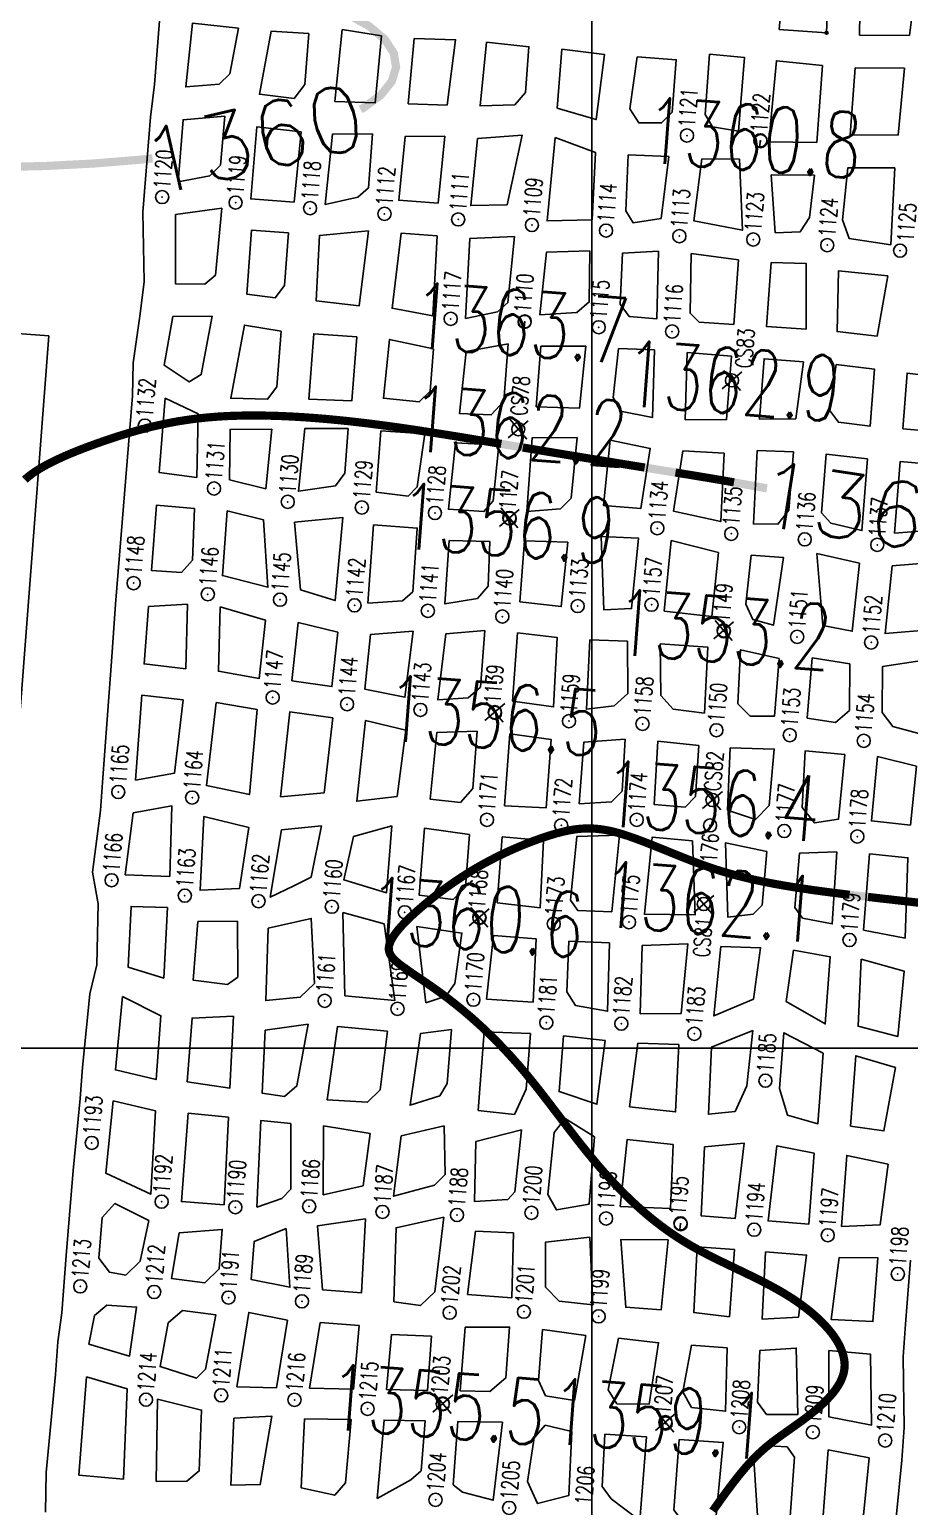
# Model space of a CAD drawing. Header units: inches. Extents: x 10131215 to 10153225, y 3476725 to 3491422.
# Drawn here: x 10139657 to 10140194, y 3485721 to 3486621 of the extents above; entities that cross this region are included whole.
import ezdxf
from ezdxf.enums import TextEntityAlignment as Align

# ---------------------------------------------------------------- set-up
doc = ezdxf.new("R2010")
doc.units = ezdxf.units.IN
doc.header["$LTSCALE"] = 100
doc.header["$MEASUREMENT"] = 0
doc.header["$PDMODE"] = 32
doc.header["$PDSIZE"] = 8
for name, color, linetype in [('ELEVATIONS-UPEER MASON-CONTOURS', 175, 'CONTINUOUS'), ('ELEVATIONS-UPPER MASON-SPOT', 175, 'CONTINUOUS'), ('GRID COORDINATES-VA SOUTH NAD27', 252, 'CONTINUOUS'), ('MINE WORKINGS-ADVANCED-SURVEYED', 7, 'CONTINUOUS'), ('SPADS-CONTROL SURVEY-LABELS', 230, 'CONTINUOUS'), ('SPADS-CONTROL SURVEY-SYMBOLS', 230, 'CONTINUOUS'), ('SPADS-LABEL', 90, 'CONTINUOUS'), ('SPADS-SYMBOL', 90, 'CONTINUOUS')]:
    doc.layers.add(name, color=color, linetype=linetype)
doc.styles.add('LEV', font='SIMPLEX.shx', dxfattribs={"width": 0.7, "height": 40})
doc.styles.add('SP', font='SIMPLEX', dxfattribs={"width": 0.75, "height": 12})

# ---------------------------------------------------------------- blocks, each defined once
blk = doc.blocks.new('CS')
at = {"layer": 'SPADS-CONTROL SURVEY-SYMBOLS'}
for p, q in [((-5.66, 5.66), (5.66, -5.66)), ((5.66, 5.66), (-5.66, -5.66))]:
    blk.add_line(p, q, dxfattribs=at)
blk.add_circle((0, 0), 4, dxfattribs=at)
blk = doc.blocks.new('SS')
at = {"layer": 'SPADS-CONTROL SURVEY-SYMBOLS'}
blk.add_line((0, 0), (0, -4), dxfattribs=at)
blk.add_circle((0, 0), 4, dxfattribs=at)

msp = doc.modelspace()

# ---------------------------------------------------------------- linework, layer by layer
at = {"layer": 'ELEVATIONS-UPEER MASON-CONTOURS', "const_width": 5}
for points in [[(10135978.88, 3483263.25, 0), (10135880.17, 3483248.32, 0.000547)], [(10136147.76, 3483288.54, 0.000001), (10135988.51, 3483264.69, 0.000023)], [(10139638.83, 3483431.71, 0.000001), (10139693.52, 3483463.69, 0.000011)], [(10138804.87, 3484318.68, 0.000002), (10138743.64, 3484310.02, 0.000372)], [(10137627.43, 3484110.08, -0.000002), (10137623.41, 3484107.95, 0), (10137609.74, 3484100.71, -0.000133)], [(10139654.53, 3486346.23, -0.009062), (10139655.31, 3486346.97, -0.008342), (10139656.34, 3486347.87, -0.00912), (10139657.32, 3486348.67, -0.005927), (10139658.32, 3486349.44, -0.006588), (10139659.25, 3486350.11, -0.005775), (10139660.61, 3486351.05, -0.006374), (10139661.87, 3486351.87, -0.00367), (10139663.06, 3486352.62, -0.004406), (10139664.06, 3486353.22, -0.004346), (10139665.62, 3486354.13, -0.004536), (10139667.12, 3486354.97, -0.002685), (10139668.48, 3486355.7, -0.003204), (10139669.62, 3486356.29, -0.003258), (10139671.34, 3486357.17, -0.00337), (10139673.02, 3486357.99, -0.002098), (10139674.52, 3486358.71, -0.002455), (10139675.81, 3486359.31, -0.002487), (10139677.67, 3486360.15, -0.002589), (10139679.47, 3486360.95, -0.00168), (10139681.1, 3486361.65, -0.001936), (10139682.51, 3486362.25, -0.001955), (10139684.48, 3486363.06, -0.002046), (10139686.37, 3486363.83, -0.001371), (10139688.1, 3486364.51, -0.001586), (10139689.6, 3486365.09, -0.001551), (10139691.6, 3486365.86, -0.001608), (10139693.54, 3486366.59, -0.001139), (10139695.39, 3486367.27, -0.001363), (10139696.95, 3486367.84, -0.001216), (10139698.8, 3486368.5, -0.001179), (10139700.71, 3486369.17, -0.001045), (10139702.66, 3486369.85, -0.001144), (10139704.44, 3486370.46, -0.001176), (10139706.15, 3486371.03, -0.001033), (10139708.1, 3486371.68, -0.001301), (10139710.02, 3486372.31, -0.001277), (10139711.98, 3486372.94, -0.001484), (10139713.58, 3486373.44, -0.001253), (10139715.48, 3486374.03, -0.001763), (10139717.46, 3486374.63, -0.001632), (10139719.6, 3486375.26, -0.001686), (10139721.31, 3486375.75, -0.001545), (10139723.18, 3486376.28, -0.002048), (10139725.18, 3486376.83, -0.001898), (10139727.35, 3486377.4, -0.001899), (10139729.16, 3486377.87, -0.001803), (10139731.08, 3486378.34, -0.002229), (10139733.11, 3486378.83, -0.002091), (10139735.28, 3486379.33, -0.002091), (10139737.19, 3486379.76, -0.002014), (10139739.18, 3486380.18, -0.002353), (10139741.26, 3486380.61, -0.002232), (10139743.46, 3486381.04, -0.00223), (10139745.47, 3486381.41, -0.002173), (10139747.54, 3486381.78, -0.00242), (10139749.68, 3486382.13, -0.002306), (10139751.93, 3486382.49, -0.002326), (10139754.07, 3486382.81, -0.002299), (10139756.24, 3486383.11, -0.002433), (10139758.44, 3486383.39, -0.00231), (10139760.76, 3486383.67, -0.002387), (10139763.09, 3486383.92, -0.002428), (10139765.38, 3486384.15, -0.002351), (10139767.66, 3486384.36, -0.002305), (10139769.99, 3486384.55, -0.002271), (10139772.5, 3486384.73, -0.002371), (10139774.9, 3486384.88, -0.002053), (10139777.31, 3486385.01, -0.002094), (10139779.67, 3486385.12, -0.001989), (10139782.37, 3486385.22, -0.002107), (10139784.92, 3486385.29, -0.001716), (10139787.41, 3486385.34, -0.001806), (10139789.78, 3486385.38, -0.001786), (10139792.56, 3486385.4, -0.001852), (10139795.25, 3486385.4, -0.001506), (10139797.83, 3486385.38, -0.001591), (10139800.27, 3486385.35, -0.001593), (10139803.14, 3486385.29, -0.00164), (10139805.92, 3486385.22, -0.001348), (10139808.59, 3486385.14, -0.00142), (10139811.12, 3486385.04, -0.001422), (10139814.06, 3486384.91, -0.001464), (10139816.92, 3486384.77, -0.001215), (10139819.67, 3486384.63, -0.001277), (10139822.28, 3486384.47, -0.001278), (10139825.29, 3486384.28, -0.001315), (10139828.22, 3486384.07, -0.001102), (10139831.03, 3486383.86, -0.001152), (10139833.72, 3486383.65, -0.00116), (10139836.81, 3486383.39, -0.001196), (10139839.8, 3486383.13, -0.001005), (10139842.64, 3486382.86, -0.001037), (10139845.4, 3486382.6, -0.001068), (10139848.61, 3486382.27, -0.001119), (10139851.67, 3486381.95, -0.000908), (10139854.54, 3486381.63, -0.000949), (10139857.29, 3486381.32, -0.000952), (10139860.61, 3486380.93, -0.001019), (10139863.71, 3486380.56, -0.000761), (10139866.63, 3486380.19, -0.000818), (10139869.35, 3486379.84, -0.000796), (10139872.83, 3486379.39, -0.000871), (10139876.01, 3486378.96, -0.000595), (10139878.94, 3486378.55, -0.000663), (10139881.57, 3486378.18, -0.000657), (10139885.17, 3486377.67, -0.00072), (10139888.46, 3486377.19, -0.000453), (10139891.39, 3486376.75, -0.00052), (10139893.95, 3486376.37, -0.000519), (10139897.71, 3486375.8, -0.000577), (10139901.1, 3486375.27, -0.000323), (10139904.03, 3486374.81, -0.000386), (10139906.48, 3486374.43, -0.000385), (10139910.5, 3486373.78, -0.00044), (10139914.03, 3486373.22, -0.000199), (10139916.92, 3486372.75, -0.000258), (10139919.15, 3486372.38, -0.000257), (10139923.68, 3486371.64, -0.000304), (10139927.52, 3486371, -0.000084), (10139930.78, 3486370.46, -0.000234), (10139931.96, 3486370.26, -0.000036), (10139935.39, 3486369.68, -0.000032), (10139939.21, 3486369.04, -0.000004), (10139944.41, 3486368.17, -0.000044), (10139944.9, 3486368.09), (10139951.43, 3486366.99), (10139957.97, 3486365.89, 0.00018), (10139959.78, 3486365.59, 0.000093), (10139963.29, 3486365, 0.000124), (10139966.79, 3486364.42, 0.000101), (10139971.12, 3486363.7, 0.000063), (10139975.1, 3486363.04, 0.000089), (10139977.91, 3486362.57, 0.000067), (10139981.15, 3486362.04, 0.000071), (10139984.21, 3486361.53, 0.000062), (10139988.12, 3486360.89, 0.000073), (10139991.43, 3486360.34, 0.000046), (10139994.45, 3486359.85, 0.000053), (10139997.05, 3486359.42, 0.000054), (10140000.82, 3486358.8, 0.00006), (10140004.18, 3486358.25, 0.000035), (10140007.05, 3486357.79, 0.000041), (10140009.46, 3486357.39, 0.000042), (10140013.27, 3486356.77, 0.000049), (10140016.54, 3486356.24, 0.000023), (10140019.14, 3486355.82, 0.000029), (10140021.23, 3486355.47, 0.000031), (10140025.35, 3486354.81, 0.000039), (10140028.62, 3486354.28, 0.00001), (10140031.34, 3486353.83, 0.000033), (10140032.2, 3486353.69), (10140042.18, 3486352.08), (10140050.97, 3486350.65, -0.000048), (10140051.48, 3486350.57, -0.000012), (10140053.5, 3486350.24, -0.000061), (10140055.91, 3486349.85, -0.000057), (10140058.47, 3486349.43, -0.000066), (10140059.47, 3486349.27, -0.000043), (10140061, 3486349.02, -0.000121), (10140062.83, 3486348.72, -0.00011), (10140064.84, 3486348.39, -0.000119), (10140065.88, 3486348.22, -0.000094), (10140067.2, 3486348, -0.000194), (10140068.67, 3486347.76, -0.000173), (10140070.3, 3486347.49, -0.000185), (10140071.34, 3486347.32, -0.000165), (10140072.5, 3486347.12, -0.000268), (10140073.73, 3486346.91, -0.000239), (10140075.11, 3486346.68, -0.000252), (10140076.15, 3486346.5, -0.000248), (10140077.21, 3486346.32, -0.000316), (10140078.29, 3486346.13, -0.000287), (10140079.48, 3486345.93, -0.000294), (10140080.56, 3486345.74, -0.000312), (10140081.58, 3486345.56, -0.000312), (10140082.68, 3486345.36, -0.000353), (10140083.66, 3486345.19, -0.000234), (10140084.66, 3486345.01, -0.000197), (10140085.86, 3486344.79), (10140086.65, 3486344.65, 0.000442), (10140106.73, 3486341, 0.001139)], [(10139647.15, 3486325.24, 0.000004), (10139647.18, 3486326.51, 0.000036)], [(10140204.45, 3486087.99, 0.000415), (10140195.58, 3486089.01, 0.000317), (10140185.85, 3486090.11, -0.000297), (10140175.47, 3486091.29, -0.000532), (10140168.25, 3486092.13, -0.000344), (10140157.08, 3486093.43, -0.002), (10140150.28, 3486094.26, -0.001406), (10140140.61, 3486095.5, -0.002972), (10140134.13, 3486096.4, -0.002415), (10140126.16, 3486097.58, -0.003221), (10140120.03, 3486098.56, -0.003037), (10140113.54, 3486099.68, -0.003629), (10140108.03, 3486100.71, -0.003616), (10140102.52, 3486101.83, -0.004051), (10140097.58, 3486102.9, -0.004182), (10140092.82, 3486104.02, -0.004263), (10140088.34, 3486105.15, -0.004621), (10140084.22, 3486106.28, -0.004108), (10140080.03, 3486107.49, -0.004767), (10140076.44, 3486108.61, -0.003464), (10140072.41, 3486109.93, -0.004395), (10140069.25, 3486111.02, -0.002389), (10140065.26, 3486112.47, -0.003308), (10140062.38, 3486113.54, -0.001336), (10140058.13, 3486115.17, -0.002275), (10140055.65, 3486116.15, -0.000497), (10140051.56, 3486117.79, -0.000799), (10140049.02, 3486118.81, -0.000454), (10140045.77, 3486120.12, 0.000438), (10140042.53, 3486121.44, 0.000584), (10140039.99, 3486122.46, 0.000393), (10140036.21, 3486123.97, 0.002421), (10140033.99, 3486124.85, 0.00139), (10140030.1, 3486126.35, 0.003744), (10140027.72, 3486127.24, 0.002552), (10140024.22, 3486128.5, 0.005388), (10140021.81, 3486129.32, 0.004055), (10140018.6, 3486130.35, 0.007423), (10140016.17, 3486131.07, 0.006306), (10140013.28, 3486131.83, 0.009259), (10140010.92, 3486132.38, 0.008319), (10140008.28, 3486132.9, 0.009861), (10140005.94, 3486133.27, 0.009565), (10140003.52, 3486133.56, 0.010117), (10140001.21, 3486133.74, 0.010276), (10139998.94, 3486133.83, 0.009853), (10139996.64, 3486133.82, 0.010382), (10139994.46, 3486133.73, 0.008943), (10139992.12, 3486133.54, 0.009812), (10139990.01, 3486133.29, 0.007543), (10139987.59, 3486132.91, 0.00866), (10139985.5, 3486132.52, 0.005892), (10139982.98, 3486131.97, 0.007017), (10139980.87, 3486131.45, 0.004334), (10139978.28, 3486130.75, 0.005027), (10139976.05, 3486130.11, 0.003486), (10139973.33, 3486129.27, 0.003978), (10139970.96, 3486128.5, 0.003423), (10139968.25, 3486127.57, 0.003569), (10139965.65, 3486126.65, 0.003376), (10139962.91, 3486125.62, 0.003371), (10139960.17, 3486124.56, 0.003339), (10139957.39, 3486123.44, 0.003275), (10139954.56, 3486122.25, 0.003379), (10139951.76, 3486121.03, 0.003264), (10139948.88, 3486119.73, 0.003492), (10139946.09, 3486118.43, 0.003326), (10139943.17, 3486117.02, 0.003677), (10139940.39, 3486115.62, 0.003513), (10139937.49, 3486114.12, 0.003886), (10139934.68, 3486112.6, 0.003896), (10139931.89, 3486111.05, 0.003834), (10139929.11, 3486109.44, 0.003912), (10139926.41, 3486107.82, 0.003405), (10139923.64, 3486106.1, 0.003658), (10139921.09, 3486104.46, 0.003144), (10139918.4, 3486102.69, 0.003411), (10139915.94, 3486101.03, 0.002987), (10139913.38, 3486099.24, 0.003219), (10139911.01, 3486097.55, 0.002882), (10139908.58, 3486095.76, 0.003079), (10139906.32, 3486094.06, 0.002834), (10139904.03, 3486092.3, 0.002994), (10139901.89, 3486090.6, 0.002851), (10139899.78, 3486088.9, 0.002938), (10139897.76, 3486087.22, 0.00298), (10139895.86, 3486085.61, 0.002901), (10139893.94, 3486083.94, 0.003401), (10139892.25, 3486082.44, 0.003194), (10139890.47, 3486080.81, 0.004268), (10139888.99, 3486079.41, 0.003819), (10139887.36, 3486077.82, 0.005315), (10139886.06, 3486076.51, 0.004682), (10139884.62, 3486074.99, 0.006671), (10139883.5, 3486073.76, 0.005829), (10139882.25, 3486072.31, 0.008532), (10139881.31, 3486071.16, 0.007392), (10139880.27, 3486069.79, 0.011132), (10139879.51, 3486068.71, 0.009577), (10139878.68, 3486067.43, 0.014804), (10139878.1, 3486066.42, 0.012741), (10139877.49, 3486065.22, 0.019905), (10139877.08, 3486064.28, 0.01769), (10139876.71, 3486063.18, 0.026119), (10139876.49, 3486062.28, 0.024467), (10139876.35, 3486061.3, 0.030703), (10139876.32, 3486060.43, 0.03029), (10139876.4, 3486059.55, 0.029859), (10139876.59, 3486058.68, 0.031121), (10139876.87, 3486057.88, 0.023952), (10139877.29, 3486057, 0.026611), (10139877.74, 3486056.25, 0.016742), (10139878.41, 3486055.34, 0.01998), (10139879.02, 3486054.63, 0.010882), (10139879.93, 3486053.68, 0.01389), (10139880.69, 3486052.97, 0.006731), (10139881.86, 3486051.95, 0.009164), (10139882.75, 3486051.23, 0.003872), (10139884.2, 3486050.12, 0.005687), (10139885.2, 3486049.38, 0.001953), (10139886.98, 3486048.11, 0.003307), (10139888.03, 3486047.37, 0.000656), (10139890.07, 3486045.97, 0.001172), (10139891.22, 3486045.19, 0.00038), (10139892.98, 3486044, -0.000437), (10139894.74, 3486042.81, -0.000366), (10139896.44, 3486041.65, -0.000295), (10139898.55, 3486040.21, -0.001805), (10139900.04, 3486039.18, -0.001035), (10139902.64, 3486037.38, -0.002287), (10139904.45, 3486036.1, -0.001627), (10139906.97, 3486034.29, -0.002711), (10139908.99, 3486032.81, -0.002145), (10139911.52, 3486030.92, -0.003058), (10139913.73, 3486029.24, -0.00264), (10139916.26, 3486027.26, -0.003203), (10139918.59, 3486025.4, -0.002871), (10139921.17, 3486023.29, -0.003121), (10139923.62, 3486021.23, -0.002924), (10139926.21, 3486019, -0.00313), (10139928.73, 3486016.78, -0.002959), (10139931.37, 3486014.39, -0.003178), (10139933.94, 3486012.01, -0.003006), (10139936.63, 3486009.46, -0.003234), (10139939.23, 3486006.92, -0.003061), (10139941.96, 3486004.2, -0.003297), (10139944.59, 3486001.5, -0.003123), (10139947.34, 3485998.61, -0.003366), (10139950.03, 3485995.71, -0.003283), (10139952.75, 3485992.7, -0.003346), (10139955.61, 3485989.45, -0.003669), (10139958.17, 3485986.45, -0.002741), (10139961.12, 3485982.9, -0.00324), (10139963.58, 3485979.87, -0.00157), (10139966.84, 3485975.79, -0.002339), (10139969, 3485973.03, -0.000691), (10139972.58, 3485968.4, -0.001325), (10139974.44, 3485965.98, -0.000136), (10139977.18, 3485962.38, 0.000139), (10139979.93, 3485958.79, 0.000083), (10139982.57, 3485955.32, 0.000076), (10139985.47, 3485951.53, 0.001576), (10139987.39, 3485949.03, 0.000821), (10139991.1, 3485944.26, 0.002326), (10139993.41, 3485941.33, 0.001584), (10139996.83, 3485937.05, 0.00309), (10139999.38, 3485933.92, 0.002423), (10140002.68, 3485929.97, 0.003732), (10140005.37, 3485926.81, 0.003109), (10140008.66, 3485923.07, 0.00413), (10140011.52, 3485919.92, 0.00363), (10140014.81, 3485916.39, 0.004591), (10140017.78, 3485913.31, 0.004123), (10140021.15, 3485909.94, 0.005077), (10140024.24, 3485906.96, 0.004613), (10140027.7, 3485903.75, 0.005548), (10140030.91, 3485900.89, 0.005094), (10140034.47, 3485897.85, 0.005993), (10140037.83, 3485895.11, 0.005554), (10140041.51, 3485892.25, 0.0064), (10140045.06, 3485889.62, 0.00616), (10140048.82, 3485886.97, 0.00658), (10140052.76, 3485884.36, 0.007162), (10140056.44, 3485882.05, 0.005532), (10140060.71, 3485879.53, 0.006522), (10140064.37, 3485877.49, 0.003233), (10140069.24, 3485874.89, 0.004828), (10140072.53, 3485873.2, 0.001417), (10140077.92, 3485870.52, 0.002638), (10140080.83, 3485869.1, 0.000428), (10140085, 3485867.1, -0.000428), (10140089.17, 3485865.1, -0.000293), (10140092.99, 3485863.26, -0.000251), (10140097.45, 3485861.1, -0.003678), (10140100.28, 3485859.71, -0.001953), (10140105.59, 3485857.02, -0.00556), (10140108.83, 3485855.32, -0.003836), (10140113.48, 3485852.76, -0.007513), (10140116.88, 3485850.79, -0.006052), (10140121.03, 3485848.23, -0.008934), (10140124.33, 3485846.05, -0.007538), (10140128.15, 3485843.35, -0.009592), (10140131.27, 3485840.98, -0.008522), (10140134.68, 3485838.19, -0.011209), (10140137.46, 3485835.72, -0.009863), (10140140.5, 3485832.79, -0.013797), (10140142.87, 3485830.27, -0.011904), (10140145.47, 3485827.22, -0.017515), (10140147.38, 3485824.68, -0.014965), (10140149.43, 3485821.56, -0.022649), (10140150.86, 3485818.98, -0.019492), (10140152.25, 3485815.86, -0.02907), (10140153.14, 3485813.21, -0.026363), (10140153.8, 3485810.19, -0.034691), (10140154.05, 3485807.39, -0.035157), (10140153.92, 3485804.62, -0.032535), (10140153.39, 3485801.8, -0.034218), (10140152.54, 3485799.21, -0.022088), (10140151.21, 3485796.3, -0.0265), (10140149.86, 3485793.99, -0.014812), (10140147.84, 3485791.1, -0.019234), (10140146.14, 3485788.98, -0.010203), (10140143.6, 3485786.18, -0.013812), (10140141.62, 3485784.2, -0.006953), (10140138.7, 3485781.5, -0.009908), (10140136.58, 3485779.68, -0.004452), (10140133.35, 3485777.05, -0.007032), (10140131.26, 3485775.44, -0.002256), (10140127.69, 3485772.77, -0.004627), (10140125.93, 3485771.5, -0.000099), (10140123.1, 3485769.49, -0.000126), (10140120.85, 3485767.89, -0.000183), (10140118.4, 3485766.16, 0.000204), (10140116.21, 3485764.6, 0.003443), (10140114.69, 3485763.51, 0.001886), (10140111.94, 3485761.49, 0.005416), (10140110.25, 3485760.21, 0.003885), (10140107.93, 3485758.38, 0.006724), (10140106.16, 3485756.92, 0.005545), (10140104.05, 3485755.09, 0.007079), (10140102.19, 3485753.4, 0.00641), (10140100.18, 3485751.46, 0.006559), (10140098.18, 3485749.44, 0.006377), (10140096.18, 3485747.31, 0.005528), (10140093.99, 3485744.86, 0.005764), (10140091.94, 3485742.47, 0.004293), (10140089.47, 3485739.45, 0.004863), (10140087.34, 3485736.75, 0.002912), (10140084.57, 3485733.13, 0.003482), (10140082.29, 3485730.07, 0.001796), (10140079.2, 3485725.83, 0.002396), (10140076.91, 3485722.63, 0.001265), (10140073.71, 3485718.1, 0.001718)], [(10140029.79, 3485662.51, -0.000001), (10140026.8, 3485661.69, -0.000005)], [(10139978.5, 3485648.47, 0.000002), (10139974.76, 3485647.45, 0.000025)], [(10139984.46, 3485650.1, 0.000003), (10139981.22, 3485649.22, 0.000003)], [(10140020.15, 3485659.87, -0.000003), (10140017.37, 3485659.11, -0.000005)], [(10140015.08, 3485658.48, -0.000004), (10140012.1, 3485657.67, -0.000006)]]:
    msp.add_lwpolyline(points, format="xyb", dxfattribs=at)
for points in [[(10139850.46, 3486630.18), (10139864.16, 3486622.68), (10139873.78, 3486614.61), (10139879.31, 3486606.16), (10139880.75, 3486597.54), (10139878.12, 3486588.95), (10139871.42, 3486580.59), (10139860.64, 3486572.66), (10139859.08, 3486571.89)], [(10139732.37, 3486542.05), (10139725.29, 3486541.25), (10139696.71, 3486538.92), (10139668.28, 3486537.43), (10139640.69, 3486536.76)]]:
    msp.add_lwpolyline(points, dxfattribs=at)
at = {"layer": 'GRID COORDINATES-VA SOUTH NAD27'}
for p, q in [((10140000, 3476730), (10140000, 3490730)), ((10153220, 3486000), (10131220, 3486000))]:
    msp.add_line(p, q, dxfattribs=at)
at = {"layer": 'MINE WORKINGS-ADVANCED-SURVEYED', "flags": 128}
for points in [[(10139743.07, 3486706.65), (10139741.49, 3486686.71), (10139738.26, 3486645.84), (10139736.68, 3486625.9), (10139733.61, 3486587.02), (10139731.03, 3486567.16), (10139728.04, 3486529.28), (10139726.46, 3486509.34), (10139727.32, 3486467.11), (10139724.81, 3486447.25), (10139720.56, 3486417.48), (10139720.05, 3486397.46)], [(10140163.03, 3486617.05), (10140163.69, 3486657.13), (10140198.53, 3486656.14), (10140193.49, 3486616.85)], [(10139871.88, 3486616.65), (10139847.91, 3486620.44), (10139843.48, 3486576.65)], [(10139843.48, 3486576.65), (10139868.1, 3486575.88), (10139871.88, 3486616.65)], [(10139891.82, 3486615.14), (10139888.13, 3486575.26), (10139911.94, 3486574.51)], [(10139891.82, 3486615.14), (10139916.99, 3486614.25), (10139911.94, 3486574.51)], [(10140163.03, 3486617.05), (10140193.49, 3486616.85)], [(10140071.81, 3486605.55), (10140069.01, 3486568.66), (10140073.47, 3486561.3), (10140089.33, 3486558.54)], [(10140071.81, 3486605.55), (10140093.08, 3486603.42), (10140089.33, 3486558.54)], [(10140107.91, 3486552.15), (10140112.46, 3486601.48), (10140140.61, 3486598.66)], [(10140107.91, 3486552.15), (10140137.12, 3486551.78), (10140140.61, 3486598.66)], [(10140089.44, 3486480.18), (10140060.6, 3486484.05), (10140059.86, 3486447.72), (10140065.47, 3486442.28)], [(10140065.47, 3486442.28), (10140086.51, 3486440.89), (10140089.44, 3486480.18)], [(10140109.39, 3486478.69), (10140106.46, 3486439.57), (10140130.56, 3486437.97)], [(10140109.39, 3486478.69), (10140130.62, 3486478.09), (10140130.56, 3486437.97)], [(10139600.88, 3486439.08), (10139669.09, 3486433.85), (10139570.93, 3485151.8), (10139570.61, 3485147.58), (10139554.21, 3484933.45), (10139547.62, 3484847.37), (10139506.47, 3484309.84), (10139486.52, 3484311.36), (10139436.44, 3484315.2)], [(10140058.05, 3486423.79), (10140085.06, 3486421.6), (10140082.18, 3486382.95), (10140056.96, 3486382.75)], [(10140058.05, 3486423.79), (10140056.96, 3486382.75)], [(10140129.03, 3486418.03), (10140105, 3486419.98), (10140102.24, 3486383.11), (10140124.36, 3486383.29)], [(10140129.03, 3486418.03), (10140124.36, 3486383.29)], [(10140148.97, 3486416.51), (10140144.84, 3486388.74), (10140150.29, 3486381.3), (10140169.54, 3486378.88)], [(10140148.97, 3486416.51), (10140172.24, 3486413.69), (10140169.54, 3486378.88)], [(10140189.48, 3486377.33), (10140192.12, 3486411.28), (10140222.37, 3486407.62)], [(10140222.37, 3486407.62), (10140217.89, 3486374.86), (10140189.48, 3486377.33)], [(10139720.05, 3486397.46), (10139709.87, 3486270.43)], [(10139739.99, 3486395.95), (10139736.3, 3486350.77), (10139759.31, 3486347.72)], [(10139739.99, 3486395.95), (10139760.22, 3486386.4), (10139759.31, 3486347.72)], [(10139757.88, 3486328.78), (10139734.79, 3486330.82), (10139731.78, 3486290.94), (10139750.02, 3486289.74)], [(10139757.88, 3486328.78), (10139756.62, 3486297.26), (10139750.02, 3486289.74)], [(10139709.87, 3486270.43), (10139707.3, 3486235.53), (10139705.9, 3486216.58), (10139702.08, 3486164.72), (10139700.61, 3486144.77), (10139695.74, 3486107.15), (10139699.3, 3486087.83), (10139698.5, 3486050.78), (10139694.15, 3486033.06), (10139689.77, 3485988.26), (10139688.33, 3485969.31), (10139683.93, 3485925.42), (10139681.78, 3485898.51), (10139679.78, 3485873.59), (10139676.98, 3485838.7), (10139674.69, 3485821.15), (10139673.16, 3485801.21), (10139667.56, 3485741.46), (10139667.17, 3485717.33)], [(10139810.36, 3486153.12), (10139815.97, 3486204.86), (10139842.25, 3486201.13)], [(10139842.25, 3486201.13), (10139837, 3486155.59), (10139810.36, 3486153.12)], [(10139862.2, 3486199.62), (10139856.82, 3486150.43), (10139881.48, 3486153.3)], [(10139862.2, 3486199.62), (10139886.61, 3486193.66), (10139881.48, 3486153.3)], [(10140149.27, 3486119.6), (10140126.54, 3486118.71), (10140123.8, 3486085.64), (10140128.33, 3486079.28)], [(10140128.33, 3486079.28), (10140146.52, 3486075.68), (10140149.27, 3486119.6)], [(10140169.24, 3486118.45), (10140165.6, 3486071.91), (10140190.91, 3486066.91)], [(10140190.91, 3486066.91), (10140192.61, 3486115.96), (10140169.24, 3486118.45)], [(10139966.12, 3486066.62), (10139940.17, 3486068.6), (10139935.92, 3486029.86)], [(10139966.12, 3486066.62), (10139964.24, 3486027.95), (10139935.92, 3486029.86)], [(10139781.58, 3486019.43), (10139779.41, 3485975.53), (10139753.47, 3485979.43)], [(10139781.58, 3486019.43), (10139756.41, 3486018.32), (10139753.47, 3485979.43)], [(10139812.79, 3485970.51), (10139799.17, 3485972.56), (10139801, 3486010.94)], [(10139801, 3486010.94), (10139827.15, 3486014.55), (10139820.3, 3485976.96), (10139812.79, 3485970.51)], [(10139754.03, 3485960.33), (10139749.95, 3485906.54), (10139775.91, 3485904.58)], [(10139754.03, 3485960.33), (10139778.54, 3485957.92), (10139775.91, 3485904.58)], [(10139795.85, 3485903.07), (10139798.37, 3485955.97), (10139816.57, 3485954.18)], [(10139816.57, 3485954.18), (10139816.55, 3485914.06), (10139811.11, 3485908.46), (10139795.85, 3485903.07)], [(10139814.54, 3485834.38), (10139791.02, 3485839.06), (10139783.67, 3485793.61)], [(10139783.67, 3485793.61), (10139807.9, 3485793.17), (10139814.54, 3485834.38)], [(10139834.48, 3485832.88), (10139828.03, 3485792.81), (10139854.89, 3485792.32), (10139858.23, 3485831.08)], [(10139834.48, 3485832.88), (10139858.23, 3485831.08)], [(10139922.77, 3485830.06), (10139919.83, 3485791.15), (10139937.95, 3485790.82)], [(10139922.77, 3485830.06), (10139949.94, 3485830.03), (10139947.6, 3485799.12), (10139937.95, 3485790.82)], [(10139877.87, 3485825.59), (10139874.98, 3485791.96), (10139899.8, 3485791.51), (10139902.3, 3485824.59)], [(10139877.87, 3485825.59), (10139902.3, 3485824.59)], [(10139825.04, 3485774.21), (10139822.87, 3485732.25), (10139843.37, 3485727.62), (10139849.96, 3485735.14)], [(10139849.96, 3485735.14), (10139853.28, 3485773.74), (10139825.04, 3485774.21)], [(10139896.1, 3485742.53), (10139898.4, 3485772.98), (10139873.39, 3485773.4), (10139869.3, 3485725.65)], [(10139945.57, 3485772.2), (10139918.43, 3485772.65), (10139915.52, 3485734.04)], [(10139915.52, 3485734.04), (10139921.2, 3485729.6), (10139939.97, 3485724.63), (10139945.57, 3485772.2)], [(10139869.3, 3485725.65), (10139889.66, 3485737), (10139896.1, 3485742.53)]]:
    msp.add_lwpolyline(points, dxfattribs=at)
for points in [[(10140114.22, 3486620.58), (10140143.08, 3486618.53), (10140144.18, 3486648.76), (10140118.11, 3486662.7)], [(10139784.79, 3486621.28), (10139756.62, 3486624.32), (10139752.55, 3486585.52), (10139772.92, 3486587.14), (10139779.48, 3486593.62)], [(10139827.66, 3486618.01), (10139804.72, 3486619.62), (10139797.5, 3486581.08), (10139818.56, 3486578.6), (10139825.24, 3486587.1)], [(10139935.94, 3486612.79), (10139961.71, 3486610.05), (10139959.6, 3486582.13), (10139953.01, 3486574.61), (10139931.96, 3486573.98)], [(10139981.65, 3486608.55), (10140007.69, 3486605.38), (10140002.72, 3486565.63), (10139978.94, 3486572.65)], [(10140027.64, 3486603.89), (10140051.49, 3486602.08), (10140049.07, 3486570.17), (10140042.56, 3486563.64), (10140028.65, 3486563.7), (10140023.26, 3486572.12)], [(10140190.57, 3486597.04), (10140160.55, 3486597.17), (10140157.51, 3486556.29), (10140186.64, 3486556.23)], [(10139776.32, 3486567.79), (10139750.97, 3486565.58), (10139747.98, 3486527.7), (10139767.27, 3486531.42), (10139773.83, 3486537.9)], [(10139822.98, 3486558.19), (10139795.84, 3486561.15), (10139792.19, 3486517.3), (10139818.63, 3486515.4)], [(10139866.35, 3486556.9), (10139841.92, 3486556.71), (10139837.57, 3486513.92), (10139857.41, 3486518.46), (10139863.85, 3486523.99)], [(10139957.64, 3486556.2), (10139930.43, 3486554.04), (10139926.29, 3486513.25), (10139948.42, 3486513.78)], [(10139910.49, 3486555.57), (10139886.29, 3486555.39), (10139882.34, 3486516.57), (10139906.35, 3486514.78)], [(10139977.59, 3486554.7), (10140002.23, 3486545.62), (10140000.17, 3486504.65), (10139972.74, 3486503.92)], [(10140047.03, 3486543.24), (10140022.17, 3486544.13), (10140020.64, 3486510.15), (10140025.11, 3486502.79), (10140042.17, 3486505.5)], [(10140066.97, 3486541.73), (10140062.11, 3486503.99), (10140091.8, 3486498.2), (10140090.05, 3486541.46)], [(10140135.64, 3486531.84), (10140109.39, 3486531.97), (10140111.74, 3486496.69), (10140127.07, 3486497.38), (10140132.72, 3486505.98)], [(10140184.71, 3486536.32), (10140156.03, 3486536.34), (10140152.67, 3486504.5), (10140156.84, 3486493.16), (10140182.19, 3486489.35)], [(10139774.67, 3486511.74), (10139746.4, 3486507.76), (10139746.26, 3486465.68), (10139764.17, 3486465.33), (10139770.61, 3486470.86)], [(10139815.15, 3486496.61), (10139792.6, 3486498.2), (10139789.8, 3486459.39), (10139807.16, 3486457.08), (10139812.75, 3486464.68)], [(10139863.88, 3486497.92), (10139834.09, 3486495.13), (10139832.09, 3486455.18), (10139858.33, 3486452.22)], [(10139905.82, 3486494.76), (10139883.82, 3486496.4), (10139878.27, 3486450.68), (10139903.17, 3486446.13)], [(10139952.97, 3486494.38), (10139925.76, 3486493.23), (10139923.1, 3486444.5), (10139942.49, 3486448.63), (10139948.93, 3486454.16)], [(10139998.76, 3486485.71), (10139972.31, 3486484.89), (10139968.42, 3486446.67), (10139990.9, 3486448.16), (10139998.4, 3486454.61)], [(10140040.66, 3486485.56), (10140018.7, 3486484.22), (10140017.35, 3486453.18), (10140022.81, 3486445.75), (10140039.54, 3486444.24)], [(10140180.37, 3486470.43), (10140150.33, 3486473.57), (10140149.5, 3486436.52), (10140173.8, 3486433.72)], [(10139768.73, 3486445.93), (10139744.76, 3486445.74), (10139739.5, 3486416.05), (10139754.67, 3486405.88), (10139762.03, 3486410.33)], [(10139810.63, 3486436.76), (10139788.37, 3486440.44), (10139780, 3486395.94), (10139802.46, 3486395.25), (10139808.05, 3486402.85)], [(10139856.86, 3486433.27), (10139830.57, 3486435.24), (10139827.54, 3486395.35), (10139853.86, 3486394.39)], [(10139903.54, 3486426.03), (10139876.8, 3486431.73), (10139873.03, 3486395.92), (10139894.88, 3486393.63), (10139901.43, 3486400.12)], [(10139949.04, 3486429.08), (10139923.47, 3486424.41), (10139919.39, 3486386.61), (10139938.74, 3486385.73), (10139946.4, 3486394.18)], [(10139996.37, 3486427.69), (10139968.98, 3486427.57), (10139966.19, 3486390.68), (10139992.51, 3486389.87)], [(10140016.31, 3486426.18), (10140013.05, 3486396.34), (10140017.44, 3486387.99), (10140037.01, 3486384.26), (10140038.11, 3486425.3)], [(10139805.08, 3486377), (10139779.56, 3486376.92), (10139779.25, 3486346.22), (10139801.33, 3486340.81)], [(10139851.55, 3486377.52), (10139825.18, 3486377.48), (10139821.27, 3486339.29), (10139843.84, 3486342.63), (10139849.44, 3486350.23)], [(10139898.32, 3486374.28), (10139871.49, 3486375.98), (10139868.61, 3486338.72), (10139888.21, 3486336.34), (10139893.68, 3486341.92)], [(10139943.37, 3486367.33), (10139916.93, 3486368.75), (10139912.64, 3486328.33), (10139934.3, 3486326.9), (10139939.81, 3486333.5)], [(10139991.15, 3486371.92), (10139963.76, 3486371.8), (10139960.37, 3486326.93), (10139980.86, 3486328.57), (10139987.37, 3486335.1)], [(10140011.1, 3486370.41), (10140007.08, 3486330.6), (10140029.8, 3486328.64), (10140035.58, 3486365.31)], [(10140080.65, 3486362.5), (10140055.53, 3486363.81), (10140049.75, 3486327.14), (10140078.53, 3486320.79)], [(10140122.84, 3486363.34), (10140100.82, 3486364), (10140098.48, 3486319.3), (10140113.44, 3486319.18), (10140120.11, 3486327.7)], [(10140167.99, 3486358.94), (10140142.78, 3486361.82), (10140140.05, 3486326.17), (10140145.57, 3486319.73), (10140164.6, 3486315.32)], [(10140215.39, 3486355), (10140187.93, 3486357.39), (10140184.54, 3486313.77), (10140217.72, 3486316.38)], [(10139777.82, 3486327.27), (10139799.88, 3486321.87), (10139802.6, 3486280.74), (10139774.95, 3486287.83)], [(10139818.83, 3486320.42), (10139848.36, 3486323.23), (10139843.65, 3486272.62), (10139822.54, 3486279.23)], [(10139867.07, 3486318.77), (10139893.64, 3486316.84), (10139891, 3486278.07), (10139884.57, 3486272.54), (10139863.59, 3486271.11)], [(10139913.09, 3486309.23), (10139937.93, 3486308.57), (10139936.88, 3486281.42), (10139930.29, 3486273.9), (10139910.49, 3486270.58)], [(10139959.02, 3486308.98), (10139985.33, 3486308.18), (10139981.37, 3486269.02), (10139956.22, 3486271.94)], [(10140005.65, 3486311.65), (10140028.45, 3486310.69), (10140024.2, 3486267.74), (10140007.3, 3486267.06)], [(10140048.39, 3486309.19), (10140077.12, 3486301.85), (10140073.17, 3486263.04), (10140044.14, 3486266.23)], [(10140097.06, 3486300.36), (10140116.9, 3486298.86), (10140110.65, 3486257.65), (10140098.1, 3486261.15), (10140093.79, 3486270.5)], [(10140137.14, 3486301.32), (10140163.05, 3486295.38), (10140158.74, 3486254.01), (10140140.72, 3486257.38)], [(10140182.99, 3486293.83), (10140215.3, 3486296.5), (10140208.14, 3486255.11), (10140178.68, 3486252.51)], [(10139729.81, 3486268.97), (10139753.55, 3486270.42), (10139752.54, 3486231.14), (10139727.24, 3486234.06)], [(10139773.49, 3486268.89), (10139801.09, 3486260.79), (10139797.34, 3486225.2), (10139772.48, 3486229.61)], [(10139845.21, 3486253.45), (10139821.04, 3486259.29), (10139817.29, 3486223.81), (10139841.69, 3486220.23)], [(10139891.19, 3486253.98), (10139865.15, 3486251.94), (10139861.64, 3486218.72), (10139886.15, 3486213.76)], [(10139934.84, 3486254.5), (10139911.13, 3486252.48), (10139906.1, 3486212.21), (10139924.72, 3486213.5), (10139932.23, 3486219.95)], [(10139954.79, 3486252.99), (10139978.94, 3486250.15), (10139976.75, 3486207.91), (10139951.65, 3486211.47)], [(10139998.88, 3486248.64), (10140021.69, 3486247.87), (10140022.03, 3486216.08), (10140013.56, 3486208.58), (10139996.69, 3486206.42)], [(10140041.64, 3486246.37), (10140070.74, 3486244.17), (10140068.63, 3486204.13), (10140049.5, 3486206.41), (10140041.99, 3486214.88)], [(10140114.13, 3486237.33), (10140090.69, 3486242.66), (10140089.05, 3486209.79), (10140096.57, 3486202.27), (10140111.28, 3486202.23)], [(10140134.23, 3486237.81), (10140157.23, 3486234.07), (10140156.95, 3486205.78), (10140148.43, 3486198.34), (10140131.25, 3486201.08)], [(10140203.92, 3486236.56), (10140177.17, 3486232.56), (10140176.9, 3486204.45), (10140183.35, 3486196), (10140199.34, 3486191.68)], [(10139751.09, 3486212.19), (10139725.85, 3486215.11), (10139722.03, 3486163.25), (10139745.65, 3486167.48)], [(10139771.03, 3486210.66), (10139796.01, 3486206.25), (10139791.4, 3486154.44), (10139765.13, 3486159.96)], [(10139930.2, 3486193.03), (10139905.55, 3486192.2), (10139901.42, 3486151.76), (10139919.9, 3486149.68), (10139927.56, 3486158.13)], [(10139950.14, 3486191.52), (10139975.25, 3486187.96), (10139972.14, 3486146.39), (10139946.82, 3486147.65)], [(10140020.34, 3486188.13), (10139995.2, 3486186.47), (10139992.39, 3486148.88), (10140012.02, 3486150), (10140018.43, 3486156.63)], [(10140065.31, 3486184.3), (10140040.3, 3486186.93), (10140037.97, 3486148.43), (10140056.8, 3486146.71), (10140063.25, 3486153.3)], [(10140084.27, 3486183.04), (10140111.14, 3486182.2), (10140108.17, 3486147.81), (10140099.67, 3486139.28), (10140082.74, 3486144.99)], [(10140154.14, 3486178.91), (10140130.11, 3486181.12), (10140128.14, 3486146.66), (10140135.61, 3486137.22), (10140150.41, 3486139.56)], [(10140197.83, 3486171.73), (10140174.1, 3486177.57), (10140170.38, 3486138.42), (10140194.12, 3486135.91)], [(10139720.56, 3486143.3), (10139744.12, 3486147.54), (10139742.88, 3486104.59), (10139715.69, 3486105.64)], [(10139763.68, 3486141.02), (10139791.01, 3486134.42), (10139785.42, 3486097.29), (10139761.3, 3486096.18)], [(10139835.29, 3486135.47), (10139810.96, 3486133.03), (10139804.09, 3486091.98), (10139818.48, 3486098.88), (10139828.91, 3486104.11)], [(10139878.1, 3486135.51), (10139854.85, 3486128.97), (10139848.85, 3486102.6), (10139874.94, 3486094.63)], [(10139925.45, 3486130.21), (10139898.04, 3486133.97), (10139894.88, 3486093.09), (10139915.43, 3486090.55), (10139923.02, 3486098)], [(10139942.36, 3486088.51), (10139945.39, 3486128.7), (10139970.65, 3486126.44), (10139968.55, 3486085.49)], [(10140016.8, 3486129.67), (10139990.9, 3486128.94), (10139986.96, 3486090.12), (10139991.49, 3486083.76), (10140012.12, 3486083.04)], [(10140061.46, 3486126.36), (10140036.77, 3486128.47), (10140032.07, 3486081.54), (10140062.97, 3486081.21)], [(10140106.57, 3486119.85), (10140081.42, 3486125.03), (10140082.92, 3486079.7), (10140098.42, 3486081.54), (10140103.86, 3486087.14)], [(10139741.45, 3486085.64), (10139719.24, 3486086.32), (10139717.45, 3486049.35), (10139739.2, 3486042.69)], [(10139802.77, 3486073.03), (10139829.02, 3486079.03), (10139831.03, 3486039.33), (10139822.37, 3486030.96), (10139801.35, 3486028.97)], [(10139848.34, 3486082.58), (10139873.48, 3486075.69), (10139879.99, 3486029.04), (10139849.52, 3486031.92)], [(10139759.87, 3486077.23), (10139784.03, 3486077.34), (10139784.38, 3486043.29), (10139778.03, 3486038.75), (10139757.15, 3486041.33)], [(10139893.42, 3486074.15), (10139920.91, 3486070.08), (10139916.58, 3486039.35), (10139910.99, 3486031.75), (10139898.94, 3486027.64)], [(10139986.07, 3486065.11), (10140010.69, 3486064.1), (10140009.58, 3486022.52), (10139990.16, 3486025.92), (10139984.8, 3486034.36)], [(10140030.64, 3486062.59), (10140058.62, 3486063.48), (10140054.37, 3486021.08), (10140029.52, 3486020.95)], [(10140078.57, 3486061.98), (10140102.89, 3486061.14), (10140098.52, 3486029.85), (10140074.32, 3486019.65)], [(10140122.84, 3486059.63), (10140145.28, 3486055.7), (10140142.26, 3486014.81), (10140118.47, 3486028.34)], [(10140164.23, 3486054.3), (10140190.4, 3486046.89), (10140186.39, 3486007.08), (10140162.21, 3486013.34)], [(10139714.1, 3486031.55), (10139737.47, 3486019.76), (10139734.52, 3485980.87), (10139709.71, 3485986.75)], [(10139875.6, 3486010.31), (10139845.1, 3486013.2), (10139838.72, 3485968.55), (10139863.38, 3485967.09), (10139870.95, 3485974.56)], [(10139914.46, 3486011.43), (10139895.54, 3486008.84), (10139889.31, 3485965.18), (10139907.36, 3485970.85), (10139911.96, 3485978.52)], [(10139962.75, 3486009), (10139934.4, 3486009.91), (10139930.77, 3485962.05), (10139952.87, 3485959.62), (10139960.1, 3485975.11)], [(10140008.17, 3486004.57), (10139982.69, 3486007.44), (10139980.04, 3485973.55), (10140003.12, 3485965.85)], [(10140098.09, 3486010.83), (10140072.96, 3486000.69), (10140071.03, 3485959.73), (10140087.34, 3485961.5), (10140094.53, 3485977), (10140094.53, 3485977)], [(10140140.94, 3485996.86), (10140117.04, 3486009.4), (10140114.47, 3485975.49), (10140119.25, 3485959.08), (10140137.78, 3485953.97)], [(10140053.01, 3486002.12), (10140028.11, 3486003.01), (10140023.06, 3485964.28), (10140051.08, 3485961.16)], [(10140184.96, 3485988.13), (10140160.88, 3485995.39), (10140157.72, 3485952.5), (10140178.03, 3485949.55)], [(10139708.28, 3485967.81), (10139734.08, 3485961.84), (10139731.23, 3485910.96), (10139703.87, 3485923.82)], [(10140001.56, 3485945.91), (10139983.78, 3485957.2), (10139977.09, 3485948.7), (10139973.13, 3485910.89), (10139978.41, 3485901.45), (10139998.35, 3485905.03)], [(10139864.97, 3485947.92), (10139836.52, 3485952.67), (10139836.34, 3485910.56), (10139860.62, 3485916.13)], [(10139909.99, 3485952.6), (10139883.92, 3485946.52), (10139879.2, 3485909.74), (10139904.23, 3485916.44), (10139910.75, 3485922.97)], [(10139957.15, 3485950.26), (10139929.33, 3485943.1), (10139928.56, 3485906.57), (10139948.81, 3485907.78), (10139953.19, 3485912.45)], [(10140049.65, 3485941.21), (10140021.5, 3485944.34), (10140017.3, 3485903.54), (10140047.86, 3485902.23)], [(10140068.6, 3485939.85), (10140092.89, 3485942.02), (10140087.43, 3485896.3), (10140066.6, 3485897.88)], [(10140135.46, 3485936.1), (10140112.83, 3485940.51), (10140107.37, 3485894.79), (10140132.27, 3485892.85)], [(10140180.51, 3485929.3), (10140155.4, 3485934.63), (10140152.21, 3485891.38), (10140175.71, 3485892.27)], [(10139730.02, 3485895.01), (10139709.41, 3485905.32), (10139701.71, 3485896.91), (10139699.72, 3485871.99), (10139706.06, 3485863.46), (10139716.06, 3485861.77), (10139724.72, 3485870.15)], [(10139813.74, 3485890.21), (10139794.27, 3485882.13), (10139792.52, 3485859), (10139816.05, 3485854.33)], [(10139862.13, 3485895.96), (10139832.92, 3485891.77), (10139835.99, 3485852.82), (10139859.73, 3485851.03)], [(10139909.77, 3485896.97), (10139880.79, 3485890.57), (10139879.38, 3485845.53), (10139895.68, 3485843.14), (10139904.33, 3485851.51)], [(10139748.52, 3485887.59), (10139774.78, 3485889.62), (10139772.96, 3485865.5), (10139764.3, 3485857.13), (10139743.98, 3485859.66)], [(10139952.24, 3485887.45), (10139929.19, 3485888.47), (10139924.28, 3485850.01), (10139951.3, 3485847.98)], [(10139998.78, 3485884.93), (10139971.87, 3485881.9), (10139971.84, 3485854.45), (10139980.22, 3485845.8), (10140000.71, 3485843.65)], [(10140046.5, 3485883.28), (10140017.73, 3485883.45), (10140020.66, 3485842.14), (10140042.23, 3485840.51)], [(10140086.99, 3485877.28), (10140064.24, 3485879), (10140062.17, 3485839), (10140083.9, 3485836.36)], [(10140105.94, 3485875.85), (10140130.87, 3485873.9), (10140125.99, 3485836.18), (10140103.85, 3485834.85)], [(10140150.82, 3485872.43), (10140174.2, 3485872.32), (10140171.26, 3485833.43), (10140145.93, 3485834.68)], [(10139704.46, 3485843.52), (10139696.92, 3485837.1), (10139693.63, 3485819.69), (10139718.35, 3485812.46), (10139722.61, 3485842.22)], [(10139750.53, 3485840.11), (10139741.95, 3485832.74), (10139736.92, 3485806.04), (10139759.06, 3485798.91), (10139764.59, 3485804.42), (10139770.85, 3485837.58)], [(10139969.88, 3485828.52), (10139967.55, 3485797.61), (10139971.86, 3485788.26), (10139989.39, 3485785.38), (10139996.29, 3485824.92)], [(10140016.23, 3485823.42), (10140009.95, 3485791.82), (10140015.31, 3485783.38), (10140034.91, 3485783.12), (10140040.72, 3485820.56)], [(10140060.66, 3485819.06), (10140055.55, 3485790.54), (10140060.83, 3485781.1), (10140081.57, 3485778.78), (10140082.47, 3485817.41)], [(10140102.41, 3485815.9), (10140101.05, 3485784.3), (10140106.49, 3485776.86), (10140125.51, 3485776.78), (10140124.56, 3485817.24)], [(10140144.5, 3485815.73), (10140144.46, 3485775.35), (10140170.48, 3485770.35), (10140169.76, 3485813.49)], [(10139692.1, 3485799.75), (10139687.5, 3485739.93), (10139714.7, 3485737.52), (10139716.85, 3485792.52)], [(10139735.42, 3485786.1), (10139734.64, 3485736.01), (10139753.21, 3485736.18), (10139760.83, 3485742.5), (10139762.27, 3485779.53)], [(10139781.91, 3485774.69), (10139780.1, 3485733.68), (10139797.94, 3485734.14), (10139805.09, 3485775.72)], [(10139971.5, 3485770.24), (10139964.91, 3485762.71), (10139960.89, 3485736.09), (10139966.89, 3485722.6), (10139985.93, 3485727.47), (10139987.93, 3485766.43)], [(10140007.87, 3485764.9), (10140006.41, 3485732.91), (10140011.85, 3485725.47), (10140029.37, 3485712.34), (10140033.35, 3485763.18)], [(10140053.29, 3485761.62), (10140049.94, 3485718.75), (10140056.29, 3485710.23), (10140075.36, 3485711.05), (10140080.11, 3485759.83)], [(10140104.04, 3485757.99), (10140098.6, 3485752.4), (10140101.29, 3485709.06), (10140120.39, 3485708.97), (10140123.55, 3485750.85), (10140119.02, 3485757.21)], [(10140143.95, 3485755.33), (10140140.33, 3485707.46), (10140165.5, 3485715.56), (10140169.03, 3485750.4)]]:
    msp.add_lwpolyline(points, close=True, dxfattribs=at)
at = {"layer": 'MINE WORKINGS-ADVANCED-SURVEYED'}
msp.add_lwpolyline([(10140194.15, 3485870.82), (10140191.21, 3485831.93), (10140189.7, 3485811.98), (10140190.43, 3485768.9), (10140188.98, 3485748.95), (10140185.44, 3485714.11)], dxfattribs=at)
msp.add_circle((10140143.08, 3486618.53), 0.865, dxfattribs=at)
at = {"layer": 'SPADS-SYMBOL'}
for p in [(10140057.99, 3486555.94), (10140102.9, 3486552.55), (10139738.2, 3486518.47), (10139782.95, 3486515.09), (10139828.34, 3486511.66), (10139873.67, 3486508.23), (10139918.61, 3486504.84), (10139963.51, 3486501.44), (10140008.68, 3486498.03), (10140053.36, 3486494.65), (10140098.37, 3486492.58), (10140143.48, 3486489.17), (10140187.86, 3486485.81), (10139914.03, 3486444.27), (10139959.05, 3486442.39), (10140004.24, 3486439.15), (10140048.97, 3486436.54), (10139727.67, 3486379.22), (10139769.81, 3486340.94), (10139814.74, 3486332.8), (10139859.85, 3486329.39), (10139904.4, 3486326.02), (10139950, 3486322.58), (10140039.91, 3486316.72), (10140084.98, 3486313.32), (10140129.76, 3486309.93), (10140173.94, 3486306.6), (10139720.82, 3486283.29), (10139766.03, 3486276.51), (10139810.03, 3486273.18), (10139855.44, 3486269.75), (10139900.13, 3486266.37), (10139991.4, 3486269.29), (10140036.39, 3486270.12), (10139945.49, 3486262.94), (10140080.49, 3486253.94), (10140125.14, 3486250.56), (10140170.24, 3486247.15), (10139805.53, 3486213.63), (10139850.89, 3486209.53), (10139895.57, 3486206.03), (10139941.05, 3486204.27), (10139986.1, 3486199.21), (10140030.91, 3486197.54), (10140075.93, 3486193.65), (10140120.62, 3486190.7), (10140165.7, 3486187.18), (10139711.45, 3486156.03), (10139756.52, 3486152.63), (10139936.13, 3486139.11), (10140027.37, 3486139.08), (10139981.35, 3486135.7), (10140072.08, 3486135.7), (10140117.28, 3486132.29), (10140161.8, 3486128.92), (10139707.39, 3486102.28), (10139752.01, 3486092.89), (10139796.88, 3486089.5), (10139841.57, 3486086.13), (10139886.04, 3486082.77), (10139931.61, 3486079.32), (10139976.82, 3486075.71), (10140022.66, 3486076.77), (10140157.04, 3486065.89), (10139837.24, 3486028.86), (10139881.59, 3486023.93), (10139927.85, 3486029.49), (10139972.27, 3486015.53), (10140017.99, 3486014.91), (10140062.49, 3486008.72), (10140105.78, 3485980.18), (10139695.29, 3485942.26), (10139737.89, 3485906.47), (10139782.8, 3485903.08), (10139827.77, 3485903.61), (10139872.46, 3485900.23), (10139917.88, 3485898.38), (10139963.2, 3485899.66), (10140008.68, 3485896.22), (10140054.18, 3485892.78), (10140098.92, 3485889.4), (10140143.78, 3485886.01), (10140186.47, 3485862.39), (10139688.29, 3485854.87), (10139733.31, 3485851.47), (10139778.64, 3485848.04), (10139823.4, 3485845.77), (10139913.38, 3485838.82), (10139958.65, 3485839.43), (10140004.17, 3485836.61), (10139774.14, 3485788.49), (10139728.36, 3485785.85), (10139818.87, 3485785.73), (10139863.39, 3485780.28), (10139909.18, 3485783.15), (10140045, 3485771.32), (10140089.83, 3485769.14), (10140134.71, 3485766.08), (10140178.8, 3485760.96), (10139904.77, 3485724.85), (10139949.62, 3485719.91)]:
    msp.add_point(p, dxfattribs=at)

# ---------------------------------------------------------------- block references
at = {"layer": 'SPADS-CONTROL SURVEY-SYMBOLS', "xscale": 1.000028516851045, "yscale": 1.000028516851045, "zscale": 1.000028516851045}
for name, p, rotation in [('SS', (10140102.67, 3486553), 355.601025689918), ('SS', (10139959.15, 3486442.72), 355.6010254719299), ('CS', (10140085.42, 3486406.76), 355.6010256739295), ('CS', (10139955.2, 3486377), 355.6010254707521), ('CS', (10139949.74, 3486322.98), 355.6010254662856), ('CS', (10140080.34, 3486254.46), 355.6010256775898), ('CS', (10139940.86, 3486204.71), 355.601025461344), ('CS', (10140073.48, 3486151.17), 355.6010256747038), ('CS', (10140068.22, 3486087.81), 355.6010256712682), ('CS', (10139931.44, 3486079.69), 355.6010254560873), ('SS', (10140054.02, 3485893.28), 355.6010256637869), ('CS', (10139909.2, 3485783.5), 355.6010254437317), ('CS', (10140044.85, 3485772.19), 355.6010256586139)]:
    msp.add_blockref(name, p, dxfattribs=dict(at, rotation=rotation))

# ---------------------------------------------------------------- texts
at = {"layer": 'ELEVATIONS-UPEER MASON-CONTOURS', "style": 'LEV'}
for rotation, p in [(13.05379, (10139731.26, 3486518.62)), (351.04027, (10140098.18, 3486319.09))]:
    msp.add_text('1360', height=40.001, rotation=rotation, dxfattribs=at).set_placement(p)
at = {"layer": 'ELEVATIONS-UPPER MASON-SPOT', "style": 'LEV', "width": 0.7}
for s, p in [('1360.8', (10140098.66, 3486554.6)), ('1363.7', (10139956.92, 3486441.73)), ('1362.9', (10140086.06, 3486406.41)), ('1362.2', (10139955.9, 3486378.88)), ('1356.9', (10139948.78, 3486319.69)), ('1353.2', (10140080.38, 3486254.96)), ('1356.5', (10139940.63, 3486202.57)), ('1356.4', (10140073.2, 3486150.56)), ('1362.1', (10140071.9, 3486089.23)), ('1360.6', (10139929.47, 3486079.7)), ('1355.5', (10139905.78, 3485782.88)), ('1359.1', (10140040.84, 3485774.2))]:
    msp.add_text(s, height=40.001, rotation=355.60109, dxfattribs=at).set_placement(p, align=Align.MIDDLE)
at = {"layer": 'SPADS-CONTROL SURVEY-LABELS', "style": 'SP', "width": 0.7}
for s, p in [('1122', (10140102.66, 3486569.83)), ('1110', (10139958.66, 3486459.86)), ('CS83', (10140093.36, 3486426.35)), ('CS78', (10139956.39, 3486397.43)), ('1127', (10139949.45, 3486340.06)), ('1149', (10140079.85, 3486271.25)), ('1139', (10139940.35, 3486221.77)), ('CS82', (10140074.36, 3486168.74)), ('1168', (10139930.74, 3486096.83)), ('CS81', (10140067.62, 3486067.48)), ('1195', (10140053.06, 3485910.13)), ('1203', (10139907.91, 3485800.69)), ('1207', (10140043.72, 3485788.68))]:
    msp.add_text(s, height=10, rotation=85.60101, dxfattribs=at).set_placement(p, align=Align.MIDDLE)
at = {"layer": 'SPADS-LABEL', "style": 'SP', "width": 0.7}
for s, p in [('1121', (10140058.68, 3486572.87)), ('1120', (10139738.89, 3486535.4)), ('1119', (10139783.64, 3486532.01)), ('1118', (10139829.03, 3486528.58)), ('1112', (10139874.36, 3486525.16)), ('1111', (10139919.3, 3486521.76)), ('1109', (10139964.2, 3486518.37)), ('1114', (10140009.38, 3486514.96)), ('1113', (10140054.05, 3486511.58)), ('1123', (10140099.06, 3486509.5)), ('1124', (10140144.18, 3486506.09)), ('1125', (10140191.92, 3486503)), ('1117', (10139914.72, 3486461.19)), ('1115', (10140004.93, 3486456.08)), ('1116', (10140049.66, 3486453.46)), ('1132', (10139728.37, 3486396.15)), ('1131', (10139770.5, 3486357.87)), ('1130', (10139815.43, 3486349.72)), ('1129', (10139860.54, 3486346.32)), ('1128', (10139905.1, 3486342.95)), ('1134', (10140040.6, 3486333.65)), ('1135', (10140085.67, 3486330.25)), ('1136', (10140130.45, 3486326.86)), ('1137', (10140174.63, 3486323.52)), ('1148', (10139721.51, 3486300.22)), ('1146', (10139766.73, 3486293.43)), ('1145', (10139810.72, 3486290.11)), ('1142', (10139856.13, 3486286.68)), ('1133', (10139992.09, 3486286.22)), ('1157', (10140037.08, 3486287.04)), ('1141', (10139900.82, 3486283.3)), ('1140', (10139946.18, 3486279.87)), ('1151', (10140125.83, 3486267.49)), ('1152', (10140170.93, 3486264.08)), ('1147', (10139806.22, 3486230.56)), ('1144', (10139851.58, 3486226.46)), ('1143', (10139896.26, 3486222.96)), ('1159', (10139986.79, 3486216.14)), ('1158', (10140031.6, 3486214.47)), ('1150', (10140076.62, 3486210.57)), ('1153', (10140121.31, 3486207.63)), ('1154', (10140166.4, 3486204.11)), ('1165', (10139712.14, 3486172.96)), ('1164', (10139757.21, 3486169.55)), ('1171', (10139936.82, 3486156.04)), ('1172', (10139982.05, 3486152.62)), ('1174', (10140028.06, 3486156.01)), ('1177', (10140117.97, 3486149.21)), ('1178', (10140162.49, 3486145.85)), ('1166', (10139708.08, 3486119.21)), ('1176', (10140071.62, 3486118.91)), ('1163', (10139752.7, 3486109.82)), ('1162', (10139797.57, 3486106.43)), ('1160', (10139842.26, 3486103.05)), ('1167', (10139886.73, 3486099.69)), ('1173', (10139977.51, 3486092.64)), ('1175', (10140023.35, 3486093.69)), ('1179', (10140157.73, 3486082.82)), ('1161', (10139837.93, 3486045.78)), ('1170', (10139928.54, 3486046.42)), ('1169', (10139882.29, 3486040.86)), ('1181', (10139972.96, 3486032.46)), ('1182', (10140018.68, 3486031.84)), ('1183', (10140063.18, 3486025.65)), ('1185', (10140106.47, 3485997.11)), ('1193', (10139695.99, 3485959.19)), ('1192', (10139738.58, 3485923.4)), ('1190', (10139783.49, 3485920.01)), ('1186', (10139828.46, 3485920.54)), ('1187', (10139873.15, 3485917.16)), ('1188', (10139918.58, 3485915.31)), ('1200', (10139963.9, 3485916.58)), ('1196', (10140009.37, 3485913.15)), ('1194', (10140099.61, 3485906.33)), ('1197', (10140144.47, 3485902.94)), ('1198', (10140187.16, 3485879.32)), ('1213', (10139688.98, 3485871.8)), ('1212', (10139734.01, 3485868.4)), ('1191', (10139779.33, 3485864.97)), ('1189', (10139824.09, 3485862.7)), ('1202', (10139914.08, 3485855.75)), ('1201', (10139959.34, 3485856.35)), ('1199', (10140004.86, 3485853.53)), ('1214', (10139729.05, 3485802.78)), ('1211', (10139774.83, 3485805.42)), ('1216', (10139819.56, 3485802.66)), ('1215', (10139864.08, 3485797.21)), ('1208', (10140090.53, 3485786.07)), ('1209', (10140135.4, 3485783.01)), ('1210', (10140179.5, 3485777.89)), ('1204', (10139905.46, 3485741.78)), ('1205', (10139950.31, 3485736.84)), ('1206', (10139995.81, 3485733.68))]:
    msp.add_text(s, height=10, rotation=85.67721, dxfattribs=at).set_placement(p, align=Align.MIDDLE)

doc.saveas('drawing.dxf')
